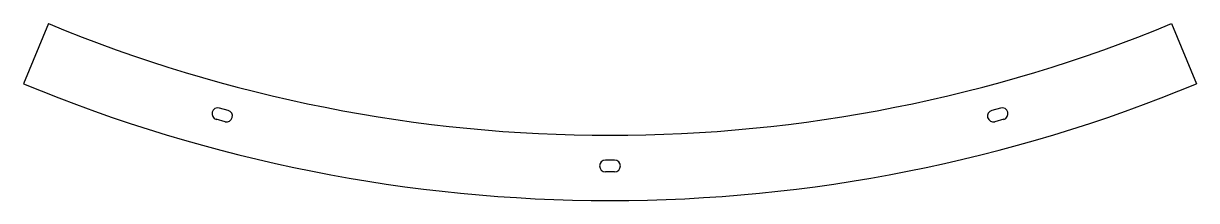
# Model space of a CAD drawing. Header units: inches. Extents: x -3568 to 2509, y -28 to 1258.
# Drawn here: x -3568 to -1767, y -28 to 244 of the extents above.
import ezdxf

# ---------------------------------------------------------------- set-up
doc = ezdxf.new("R2010")
doc.units = ezdxf.units.IN
doc.header["$MEASUREMENT"] = 0

msp = doc.modelspace()

# ---------------------------------------------------------------- linework, layer by layer
for p, q in [((-3529.7, 243.6), (-3567.9, 151.2)), ((-1805.3, 243.6), (-1767, 151.2)), ((-3253.7, 110.3), (-3267.2, 113.9)), ((-2067.8, 113.9), (-2081.3, 110.3)), ((-3258.3, 92.9), (-3271.9, 96.6)), ((-2063.1, 96.6), (-2076.6, 92.9)), ((-2660.5, 34.1), (-2674.5, 34.1)), ((-2660.5, 16.1), (-2674.5, 16.1))]:
    msp.add_line(p, q)
for centre, radius, start, end in [((-2667.5, 2325.1), 2253, 247.5, 292.5), ((-2667.5, 2325.1), 2353, 247.5, 292.5), ((-3269.5, 105.2), 9, 75, 255), ((-3256, 101.6), 9, 255, 75), ((-2079, 101.6), 9, 105, 285), ((-2065.4, 105.2), 9, 285, 105), ((-2674.5, 25.1), 9, 90, 270), ((-2660.5, 25.1), 9, 270, 90)]:
    msp.add_arc(centre, radius, start, end)

doc.saveas('drawing.dxf')
